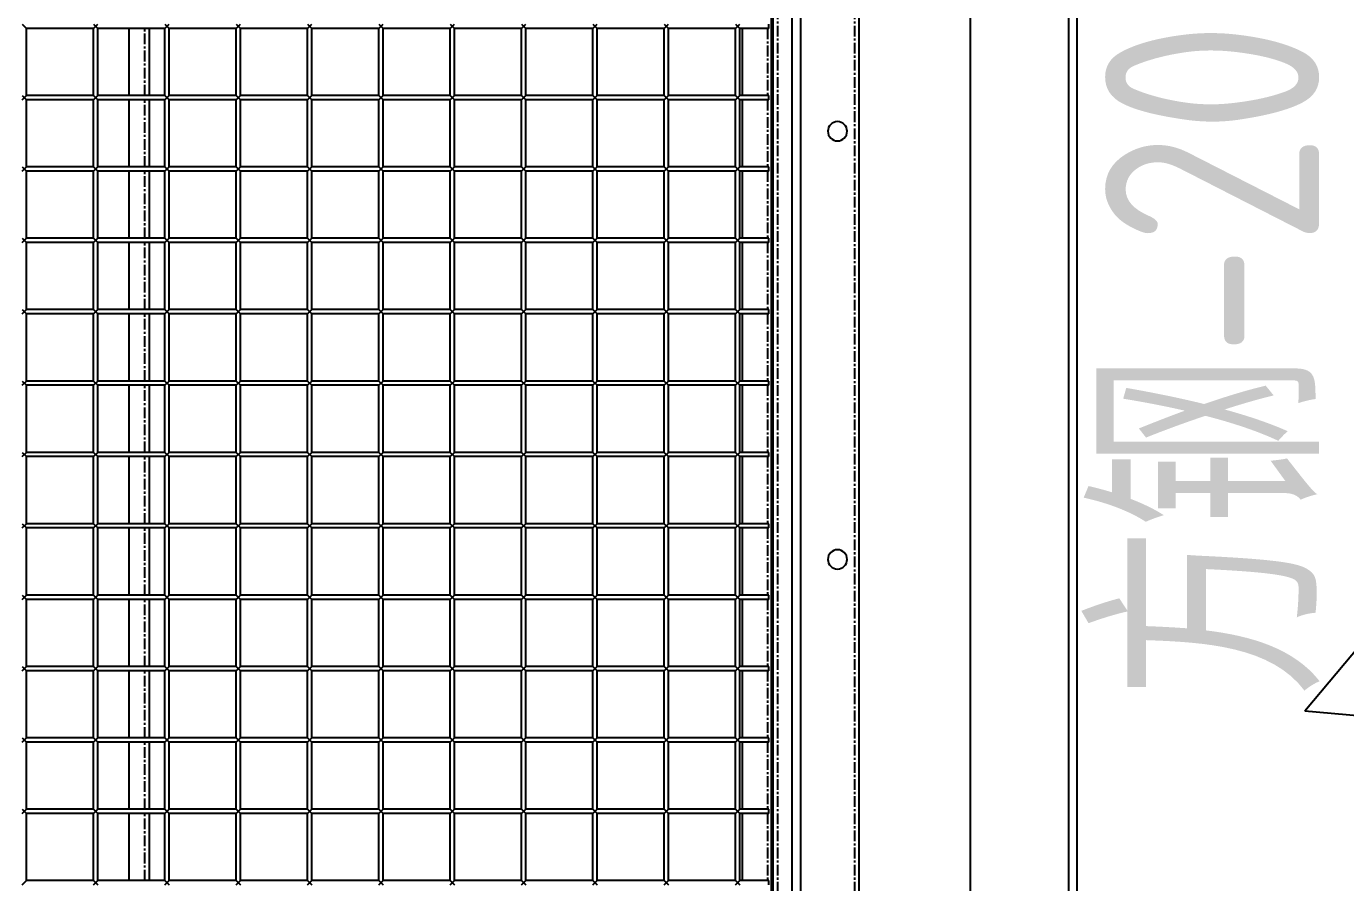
# Model space of a CAD drawing. Header units: millimetres. Extents: x -198529 to 244266, y -64 to 158464.
# Drawn here: x -167732 to -166808, y 107524 to 108124 of the extents above; entities that cross this region are included whole.
import ezdxf

# ---------------------------------------------------------------- set-up
doc = ezdxf.new("R2010")
doc.units = ezdxf.units.MM
doc.linetypes.add('CENTER', pattern=[12, 7.5, -1.5, 1.5, -1.5])
for name, color, linetype in [('0-DCC', 30, 'Continuous'), ('0-DCC-STRUC-T', 4, 'Continuous'), ('COIL-BANK', 8, 'Continuous'), ('K-CEIL-DCC-RACK', 10, 'Continuous')]:
    doc.layers.add(name, color=color, linetype=linetype)
doc.styles.add('EDRI-COM', font='tssdeng.shx', dxfattribs={"width": 0.8, "bigfont": 'hztxt.shx'})

# ---------------------------------------------------------------- blocks, each defined once
blk = doc.blocks.new('DCC2850x1800(右)')
at = {"color": 0, "linetype": 'Continuous'}
for p, q in [((62906, -72678.48), (62906, -74478.48)), ((62966, -74478.48), (62966, -72678.48)), ((62967.5, -72730.88), (62967.5, -74426.08)), ((62969, -73256.48), (62969, -73253.48)), ((62969, -73256.48), (62989.5, -73256.48)), ((62987.5, -73303.48), (62987.5, -73256.48)), ((62992.5, -73256.48), (62989.5, -73253.48)), ((62992.5, -73253.48), (62989.5, -73256.48)), ((62989.5, -73303.48), (62989.5, -73256.48)), ((62992.5, -73303.48), (62992.5, -73256.48)), ((62992.5, -73256.48), (63039.5, -73256.48)), ((63042.5, -73256.48), (63039.5, -73253.48)), ((63042.5, -73253.48), (63039.5, -73256.48)), ((63039.5, -73303.48), (63039.5, -73256.48)), ((63042.5, -73256.48), (63089.5, -73256.48)), ((63042.5, -73303.48), (63042.5, -73256.48)), ((63092.5, -73256.48), (63089.5, -73253.48)), ((63092.5, -73253.48), (63089.5, -73256.48)), ((63089.5, -73303.48), (63089.5, -73256.48)), ((63092.5, -73256.48), (63139.5, -73256.48)), ((63092.5, -73303.48), (63092.5, -73256.48)), ((63142.5, -73256.48), (63139.5, -73253.48)), ((63142.5, -73253.48), (63139.5, -73256.48)), ((63139.5, -73303.48), (63139.5, -73256.48)), ((63142.5, -73256.48), (63189.5, -73256.48)), ((63142.5, -73303.48), (63142.5, -73256.48)), ((63192.5, -73256.48), (63189.5, -73253.48)), ((63192.5, -73253.48), (63189.5, -73256.48)), ((63189.5, -73303.48), (63189.5, -73256.48)), ((63192.5, -73256.48), (63239.5, -73256.48)), ((63192.5, -73303.48), (63192.5, -73256.48)), ((63242.5, -73256.48), (63239.5, -73253.48)), ((63242.5, -73253.48), (63239.5, -73256.48)), ((63239.5, -73303.48), (63239.5, -73256.48)), ((63242.5, -73256.48), (63289.5, -73256.48)), ((63242.5, -73303.48), (63242.5, -73256.48)), ((63292.5, -73256.48), (63289.5, -73253.48)), ((63292.5, -73253.48), (63289.5, -73256.48)), ((63289.5, -73303.48), (63289.5, -73256.48)), ((63292.5, -73256.48), (63339.5, -73256.48)), ((63292.5, -73303.48), (63292.5, -73256.48)), ((63342.5, -73256.48), (63339.5, -73253.48)), ((63342.5, -73253.48), (63339.5, -73256.48)), ((63339.5, -73303.48), (63339.5, -73256.48)), ((63342.5, -73256.48), (63389.5, -73256.48)), ((63342.5, -73303.48), (63342.5, -73256.48)), ((63392.5, -73256.48), (63389.5, -73253.48)), ((63392.5, -73253.48), (63389.5, -73256.48)), ((63389.5, -73303.48), (63389.5, -73256.48)), ((63392.5, -73256.48), (63439.5, -73256.48)), ((63392.5, -73303.48), (63392.5, -73256.48)), ((63403.5, -73256.48), (63403.5, -73303.48)), ((63417.5, -73303.48), (63417.5, -73256.48)), ((63442.5, -73256.48), (63439.5, -73253.48)), ((63442.5, -73253.48), (63439.5, -73256.48)), ((63439.5, -73303.48), (63439.5, -73256.48)), ((63442.5, -73256.48), (63489.5, -73256.48)), ((63442.5, -73303.48), (63442.5, -73256.48)), ((63492.5, -73253.48), (63489.5, -73256.48)), ((63489.5, -73303.48), (63489.5, -73256.48)), ((62969, -73303.48), (62989.5, -73303.48)), ((62969, -73306.48), (62969, -73303.48)), ((62969, -73306.48), (62989.5, -73306.48)), ((62987.5, -73353.48), (62987.5, -73306.48)), ((62992.5, -73306.48), (62989.5, -73303.48)), ((62992.5, -73303.48), (62989.5, -73306.48)), ((62989.5, -73353.48), (62989.5, -73306.48)), ((62992.5, -73303.48), (63039.5, -73303.48)), ((62992.5, -73353.48), (62992.5, -73306.48)), ((62992.5, -73306.48), (63039.5, -73306.48)), ((63042.5, -73306.48), (63039.5, -73303.48)), ((63042.5, -73303.48), (63039.5, -73306.48)), ((63039.5, -73353.48), (63039.5, -73306.48)), ((63042.5, -73303.48), (63089.5, -73303.48)), ((63042.5, -73306.48), (63089.5, -73306.48)), ((63042.5, -73353.48), (63042.5, -73306.48)), ((63092.5, -73306.48), (63089.5, -73303.48)), ((63092.5, -73303.48), (63089.5, -73306.48)), ((63089.5, -73353.48), (63089.5, -73306.48)), ((63092.5, -73303.48), (63139.5, -73303.48)), ((63092.5, -73306.48), (63139.5, -73306.48)), ((63092.5, -73353.48), (63092.5, -73306.48)), ((63142.5, -73306.48), (63139.5, -73303.48)), ((63142.5, -73303.48), (63139.5, -73306.48)), ((63139.5, -73353.48), (63139.5, -73306.48)), ((63142.5, -73303.48), (63189.5, -73303.48)), ((63142.5, -73306.48), (63189.5, -73306.48)), ((63142.5, -73353.48), (63142.5, -73306.48)), ((63192.5, -73306.48), (63189.5, -73303.48)), ((63192.5, -73303.48), (63189.5, -73306.48)), ((63189.5, -73353.48), (63189.5, -73306.48)), ((63192.5, -73303.48), (63239.5, -73303.48)), ((63192.5, -73306.48), (63239.5, -73306.48)), ((63192.5, -73353.48), (63192.5, -73306.48)), ((63242.5, -73306.48), (63239.5, -73303.48)), ((63242.5, -73303.48), (63239.5, -73306.48)), ((63239.5, -73353.48), (63239.5, -73306.48)), ((63242.5, -73303.48), (63289.5, -73303.48)), ((63242.5, -73306.48), (63289.5, -73306.48)), ((63242.5, -73353.48), (63242.5, -73306.48)), ((63292.5, -73306.48), (63289.5, -73303.48)), ((63292.5, -73303.48), (63289.5, -73306.48)), ((63289.5, -73353.48), (63289.5, -73306.48)), ((63292.5, -73303.48), (63339.5, -73303.48)), ((63292.5, -73306.48), (63339.5, -73306.48)), ((63292.5, -73353.48), (63292.5, -73306.48)), ((63342.5, -73306.48), (63339.5, -73303.48)), ((63342.5, -73303.48), (63339.5, -73306.48)), ((63339.5, -73353.48), (63339.5, -73306.48)), ((63342.5, -73303.48), (63389.5, -73303.48)), ((63342.5, -73306.48), (63389.5, -73306.48)), ((63342.5, -73353.48), (63342.5, -73306.48)), ((63392.5, -73306.48), (63389.5, -73303.48)), ((63392.5, -73303.48), (63389.5, -73306.48)), ((63389.5, -73353.48), (63389.5, -73306.48)), ((63392.5, -73303.48), (63439.5, -73303.48)), ((63392.5, -73306.48), (63439.5, -73306.48)), ((63392.5, -73353.48), (63392.5, -73306.48)), ((63403.5, -73306.48), (63403.5, -73353.48)), ((63417.5, -73353.48), (63417.5, -73306.48)), ((63442.5, -73306.48), (63439.5, -73303.48)), ((63442.5, -73303.48), (63439.5, -73306.48)), ((63439.5, -73353.48), (63439.5, -73306.48)), ((63442.5, -73303.48), (63489.5, -73303.48)), ((63442.5, -73306.48), (63489.5, -73306.48)), ((63442.5, -73353.48), (63442.5, -73306.48)), ((63492.5, -73306.48), (63489.5, -73303.48)), ((63492.5, -73303.48), (63489.5, -73306.48)), ((63489.5, -73353.48), (63489.5, -73306.48)), ((62969, -73353.48), (62989.5, -73353.48)), ((62969, -73356.48), (62969, -73353.48)), ((62969, -73356.48), (62989.5, -73356.48)), ((62987.5, -73403.48), (62987.5, -73356.48)), ((62992.5, -73356.48), (62989.5, -73353.48)), ((62992.5, -73353.48), (62989.5, -73356.48)), ((62989.5, -73403.48), (62989.5, -73356.48)), ((62992.5, -73353.48), (63039.5, -73353.48)), ((62992.5, -73403.48), (62992.5, -73356.48)), ((62992.5, -73356.48), (63039.5, -73356.48)), ((63042.5, -73356.48), (63039.5, -73353.48)), ((63042.5, -73353.48), (63039.5, -73356.48)), ((63039.5, -73403.48), (63039.5, -73356.48)), ((63042.5, -73353.48), (63089.5, -73353.48)), ((63042.5, -73356.48), (63089.5, -73356.48)), ((63042.5, -73403.48), (63042.5, -73356.48)), ((63092.5, -73356.48), (63089.5, -73353.48)), ((63092.5, -73353.48), (63089.5, -73356.48)), ((63089.5, -73403.48), (63089.5, -73356.48)), ((63092.5, -73353.48), (63139.5, -73353.48)), ((63092.5, -73356.48), (63139.5, -73356.48)), ((63092.5, -73403.48), (63092.5, -73356.48)), ((63142.5, -73356.48), (63139.5, -73353.48)), ((63142.5, -73353.48), (63139.5, -73356.48)), ((63139.5, -73403.48), (63139.5, -73356.48)), ((63142.5, -73353.48), (63189.5, -73353.48)), ((63142.5, -73356.48), (63189.5, -73356.48)), ((63142.5, -73403.48), (63142.5, -73356.48)), ((63192.5, -73353.48), (63189.5, -73356.48)), ((63192.5, -73356.48), (63189.5, -73353.48)), ((63189.5, -73403.48), (63189.5, -73356.48)), ((63192.5, -73353.48), (63239.5, -73353.48)), ((63192.5, -73356.48), (63239.5, -73356.48)), ((63192.5, -73403.48), (63192.5, -73356.48)), ((63242.5, -73356.48), (63239.5, -73353.48)), ((63242.5, -73353.48), (63239.5, -73356.48)), ((63239.5, -73403.48), (63239.5, -73356.48)), ((63242.5, -73353.48), (63289.5, -73353.48)), ((63242.5, -73356.48), (63289.5, -73356.48)), ((63242.5, -73403.48), (63242.5, -73356.48)), ((63292.5, -73356.48), (63289.5, -73353.48)), ((63292.5, -73353.48), (63289.5, -73356.48)), ((63289.5, -73403.48), (63289.5, -73356.48)), ((63292.5, -73353.48), (63339.5, -73353.48)), ((63292.5, -73356.48), (63339.5, -73356.48)), ((63292.5, -73403.48), (63292.5, -73356.48)), ((63342.5, -73356.48), (63339.5, -73353.48)), ((63342.5, -73353.48), (63339.5, -73356.48)), ((63339.5, -73403.48), (63339.5, -73356.48)), ((63342.5, -73353.48), (63389.5, -73353.48)), ((63342.5, -73356.48), (63389.5, -73356.48)), ((63342.5, -73403.48), (63342.5, -73356.48)), ((63392.5, -73353.48), (63389.5, -73356.48)), ((63392.5, -73356.48), (63389.5, -73353.48)), ((63389.5, -73403.48), (63389.5, -73356.48)), ((63392.5, -73353.48), (63439.5, -73353.48)), ((63392.5, -73356.48), (63439.5, -73356.48)), ((63392.5, -73403.48), (63392.5, -73356.48)), ((63403.5, -73356.48), (63403.5, -73403.48)), ((63417.5, -73403.48), (63417.5, -73356.48)), ((63442.5, -73356.48), (63439.5, -73353.48)), ((63442.5, -73353.48), (63439.5, -73356.48)), ((63439.5, -73403.48), (63439.5, -73356.48)), ((63442.5, -73353.48), (63489.5, -73353.48)), ((63442.5, -73356.48), (63489.5, -73356.48)), ((63442.5, -73403.48), (63442.5, -73356.48)), ((63492.5, -73356.48), (63489.5, -73353.48)), ((63492.5, -73353.48), (63489.5, -73356.48)), ((63489.5, -73403.48), (63489.5, -73356.48)), ((62969, -73403.48), (62989.5, -73403.48)), ((62969, -73406.48), (62969, -73403.48)), ((62969, -73406.48), (62989.5, -73406.48)), ((62987.5, -73453.48), (62987.5, -73406.48)), ((62992.5, -73403.48), (62989.5, -73406.48)), ((62992.5, -73406.48), (62989.5, -73403.48)), ((62989.5, -73453.48), (62989.5, -73406.48)), ((62992.5, -73403.48), (63039.5, -73403.48)), ((62992.5, -73453.48), (62992.5, -73406.48)), ((62992.5, -73406.48), (63039.5, -73406.48)), ((63042.5, -73403.48), (63039.5, -73406.48)), ((63042.5, -73406.48), (63039.5, -73403.48)), ((63039.5, -73453.48), (63039.5, -73406.48)), ((63042.5, -73403.48), (63089.5, -73403.48)), ((63042.5, -73406.48), (63089.5, -73406.48)), ((63042.5, -73453.48), (63042.5, -73406.48)), ((63092.5, -73406.48), (63089.5, -73403.48)), ((63092.5, -73403.48), (63089.5, -73406.48)), ((63089.5, -73453.48), (63089.5, -73406.48)), ((63092.5, -73403.48), (63139.5, -73403.48)), ((63092.5, -73406.48), (63139.5, -73406.48)), ((63092.5, -73453.48), (63092.5, -73406.48)), ((63142.5, -73403.48), (63139.5, -73406.48)), ((63142.5, -73406.48), (63139.5, -73403.48)), ((63139.5, -73453.48), (63139.5, -73406.48)), ((63142.5, -73403.48), (63189.5, -73403.48)), ((63142.5, -73406.48), (63189.5, -73406.48)), ((63142.5, -73453.48), (63142.5, -73406.48)), ((63192.5, -73403.48), (63189.5, -73406.48)), ((63192.5, -73406.48), (63189.5, -73403.48)), ((63189.5, -73453.48), (63189.5, -73406.48)), ((63192.5, -73403.48), (63239.5, -73403.48)), ((63192.5, -73406.48), (63239.5, -73406.48)), ((63192.5, -73453.48), (63192.5, -73406.48)), ((63242.5, -73403.48), (63239.5, -73406.48)), ((63242.5, -73406.48), (63239.5, -73403.48)), ((63239.5, -73453.48), (63239.5, -73406.48)), ((63242.5, -73403.48), (63289.5, -73403.48)), ((63242.5, -73406.48), (63289.5, -73406.48)), ((63242.5, -73453.48), (63242.5, -73406.48)), ((63292.5, -73406.48), (63289.5, -73403.48)), ((63292.5, -73403.48), (63289.5, -73406.48)), ((63289.5, -73453.48), (63289.5, -73406.48)), ((63292.5, -73403.48), (63339.5, -73403.48)), ((63292.5, -73406.48), (63339.5, -73406.48)), ((63292.5, -73453.48), (63292.5, -73406.48)), ((63342.5, -73403.48), (63339.5, -73406.48)), ((63342.5, -73406.48), (63339.5, -73403.48)), ((63339.5, -73453.48), (63339.5, -73406.48)), ((63342.5, -73403.48), (63389.5, -73403.48)), ((63342.5, -73406.48), (63389.5, -73406.48)), ((63342.5, -73453.48), (63342.5, -73406.48)), ((63392.5, -73403.48), (63389.5, -73406.48)), ((63392.5, -73406.48), (63389.5, -73403.48)), ((63389.5, -73453.48), (63389.5, -73406.48)), ((63392.5, -73403.48), (63439.5, -73403.48)), ((63392.5, -73406.48), (63439.5, -73406.48)), ((63392.5, -73453.48), (63392.5, -73406.48)), ((63403.5, -73406.48), (63403.5, -73453.48)), ((63417.5, -73453.48), (63417.5, -73406.48)), ((63442.5, -73403.48), (63439.5, -73406.48)), ((63442.5, -73406.48), (63439.5, -73403.48)), ((63439.5, -73453.48), (63439.5, -73406.48)), ((63442.5, -73403.48), (63489.5, -73403.48)), ((63442.5, -73406.48), (63489.5, -73406.48)), ((63442.5, -73453.48), (63442.5, -73406.48)), ((63492.5, -73406.48), (63489.5, -73403.48)), ((63492.5, -73403.48), (63489.5, -73406.48)), ((63489.5, -73453.48), (63489.5, -73406.48)), ((62969, -73453.48), (62989.5, -73453.48)), ((62969, -73456.48), (62969, -73453.48)), ((62992.5, -73453.48), (62989.5, -73456.48)), ((62992.5, -73456.48), (62989.5, -73453.48)), ((62992.5, -73453.48), (63039.5, -73453.48)), ((63042.5, -73453.48), (63039.5, -73456.48)), ((63042.5, -73456.48), (63039.5, -73453.48)), ((63042.5, -73453.48), (63089.5, -73453.48)), ((63092.5, -73453.48), (63089.5, -73456.48)), ((63092.5, -73456.48), (63089.5, -73453.48)), ((63092.5, -73453.48), (63139.5, -73453.48)), ((63142.5, -73453.48), (63139.5, -73456.48)), ((63142.5, -73456.48), (63139.5, -73453.48)), ((63142.5, -73453.48), (63189.5, -73453.48)), ((63192.5, -73453.48), (63189.5, -73456.48)), ((63192.5, -73456.48), (63189.5, -73453.48)), ((63192.5, -73453.48), (63239.5, -73453.48)), ((63242.5, -73453.48), (63239.5, -73456.48)), ((63242.5, -73456.48), (63239.5, -73453.48)), ((63242.5, -73453.48), (63289.5, -73453.48)), ((63292.5, -73453.48), (63289.5, -73456.48)), ((63292.5, -73456.48), (63289.5, -73453.48)), ((63292.5, -73453.48), (63339.5, -73453.48)), ((63342.5, -73453.48), (63339.5, -73456.48)), ((63342.5, -73456.48), (63339.5, -73453.48)), ((63342.5, -73453.48), (63389.5, -73453.48)), ((63392.5, -73453.48), (63389.5, -73456.48)), ((63392.5, -73456.48), (63389.5, -73453.48)), ((63392.5, -73453.48), (63439.5, -73453.48)), ((63442.5, -73453.48), (63439.5, -73456.48)), ((63442.5, -73456.48), (63439.5, -73453.48)), ((63442.5, -73453.48), (63489.5, -73453.48)), ((63492.5, -73453.48), (63489.5, -73456.48)), ((63492.5, -73456.48), (63489.5, -73453.48)), ((62969, -73456.48), (62989.5, -73456.48)), ((62987.5, -73503.48), (62987.5, -73456.48)), ((62989.5, -73503.48), (62989.5, -73456.48)), ((62992.5, -73503.48), (62992.5, -73456.48)), ((62992.5, -73456.48), (63039.5, -73456.48)), ((63039.5, -73503.48), (63039.5, -73456.48)), ((63042.5, -73456.48), (63089.5, -73456.48)), ((63042.5, -73503.48), (63042.5, -73456.48)), ((63089.5, -73503.48), (63089.5, -73456.48)), ((63092.5, -73456.48), (63139.5, -73456.48)), ((63092.5, -73503.48), (63092.5, -73456.48)), ((63139.5, -73503.48), (63139.5, -73456.48)), ((63142.5, -73456.48), (63189.5, -73456.48)), ((63142.5, -73503.48), (63142.5, -73456.48)), ((63189.5, -73503.48), (63189.5, -73456.48)), ((63192.5, -73456.48), (63239.5, -73456.48)), ((63192.5, -73503.48), (63192.5, -73456.48)), ((63239.5, -73503.48), (63239.5, -73456.48)), ((63242.5, -73456.48), (63289.5, -73456.48)), ((63242.5, -73503.48), (63242.5, -73456.48)), ((63289.5, -73503.48), (63289.5, -73456.48)), ((63292.5, -73456.48), (63339.5, -73456.48)), ((63292.5, -73503.48), (63292.5, -73456.48)), ((63339.5, -73503.48), (63339.5, -73456.48)), ((63342.5, -73456.48), (63389.5, -73456.48)), ((63342.5, -73503.48), (63342.5, -73456.48)), ((63389.5, -73503.48), (63389.5, -73456.48)), ((63392.5, -73456.48), (63439.5, -73456.48)), ((63392.5, -73503.48), (63392.5, -73456.48)), ((63403.5, -73456.48), (63403.5, -73503.48)), ((63417.5, -73503.48), (63417.5, -73456.48)), ((63439.5, -73503.48), (63439.5, -73456.48)), ((63442.5, -73456.48), (63489.5, -73456.48)), ((63442.5, -73503.48), (63442.5, -73456.48)), ((63489.5, -73503.48), (63489.5, -73456.48)), ((62969, -73503.48), (62989.5, -73503.48)), ((62969, -73506.48), (62969, -73503.48)), ((62969, -73506.48), (62989.5, -73506.48)), ((62987.5, -73553.48), (62987.5, -73506.48)), ((62992.5, -73503.48), (62989.5, -73506.48)), ((62992.5, -73506.48), (62989.5, -73503.48)), ((62989.5, -73553.48), (62989.5, -73506.48)), ((62992.5, -73503.48), (63039.5, -73503.48)), ((62992.5, -73553.48), (62992.5, -73506.48)), ((62992.5, -73506.48), (63039.5, -73506.48)), ((63042.5, -73503.48), (63039.5, -73506.48)), ((63042.5, -73506.48), (63039.5, -73503.48)), ((63039.5, -73553.48), (63039.5, -73506.48)), ((63042.5, -73503.48), (63089.5, -73503.48)), ((63042.5, -73506.48), (63089.5, -73506.48)), ((63042.5, -73553.48), (63042.5, -73506.48)), ((63092.5, -73503.48), (63089.5, -73506.48)), ((63092.5, -73506.48), (63089.5, -73503.48)), ((63089.5, -73553.48), (63089.5, -73506.48)), ((63092.5, -73503.48), (63139.5, -73503.48)), ((63092.5, -73506.48), (63139.5, -73506.48)), ((63092.5, -73553.48), (63092.5, -73506.48)), ((63142.5, -73503.48), (63139.5, -73506.48)), ((63142.5, -73506.48), (63139.5, -73503.48)), ((63139.5, -73553.48), (63139.5, -73506.48)), ((63142.5, -73503.48), (63189.5, -73503.48)), ((63142.5, -73506.48), (63189.5, -73506.48)), ((63142.5, -73553.48), (63142.5, -73506.48)), ((63192.5, -73503.48), (63189.5, -73506.48)), ((63192.5, -73506.48), (63189.5, -73503.48)), ((63189.5, -73553.48), (63189.5, -73506.48)), ((63192.5, -73503.48), (63239.5, -73503.48)), ((63192.5, -73506.48), (63239.5, -73506.48)), ((63192.5, -73553.48), (63192.5, -73506.48)), ((63242.5, -73503.48), (63239.5, -73506.48)), ((63242.5, -73506.48), (63239.5, -73503.48)), ((63239.5, -73553.48), (63239.5, -73506.48)), ((63242.5, -73503.48), (63289.5, -73503.48)), ((63242.5, -73506.48), (63289.5, -73506.48)), ((63242.5, -73553.48), (63242.5, -73506.48)), ((63292.5, -73503.48), (63289.5, -73506.48)), ((63292.5, -73506.48), (63289.5, -73503.48)), ((63289.5, -73553.48), (63289.5, -73506.48)), ((63292.5, -73503.48), (63339.5, -73503.48)), ((63292.5, -73506.48), (63339.5, -73506.48)), ((63292.5, -73553.48), (63292.5, -73506.48)), ((63342.5, -73503.48), (63339.5, -73506.48)), ((63342.5, -73506.48), (63339.5, -73503.48)), ((63339.5, -73553.48), (63339.5, -73506.48)), ((63342.5, -73503.48), (63389.5, -73503.48)), ((63342.5, -73506.48), (63389.5, -73506.48)), ((63342.5, -73553.48), (63342.5, -73506.48)), ((63392.5, -73503.48), (63389.5, -73506.48)), ((63392.5, -73506.48), (63389.5, -73503.48)), ((63389.5, -73553.48), (63389.5, -73506.48)), ((63392.5, -73503.48), (63439.5, -73503.48)), ((63392.5, -73506.48), (63439.5, -73506.48)), ((63392.5, -73553.48), (63392.5, -73506.48)), ((63403.5, -73506.48), (63403.5, -73553.48)), ((63417.5, -73553.48), (63417.5, -73506.48)), ((63442.5, -73503.48), (63439.5, -73506.48)), ((63442.5, -73506.48), (63439.5, -73503.48)), ((63439.5, -73553.48), (63439.5, -73506.48)), ((63442.5, -73503.48), (63489.5, -73503.48)), ((63442.5, -73506.48), (63489.5, -73506.48)), ((63442.5, -73553.48), (63442.5, -73506.48)), ((63492.5, -73503.48), (63489.5, -73506.48)), ((63492.5, -73506.48), (63489.5, -73503.48)), ((63489.5, -73553.48), (63489.5, -73506.48)), ((62969, -73553.48), (62989.5, -73553.48)), ((62969, -73556.48), (62969, -73553.48)), ((62992.5, -73553.48), (62989.5, -73556.48)), ((62992.5, -73556.48), (62989.5, -73553.48)), ((62992.5, -73553.48), (63039.5, -73553.48)), ((63042.5, -73553.48), (63039.5, -73556.48)), ((63042.5, -73556.48), (63039.5, -73553.48)), ((63042.5, -73553.48), (63089.5, -73553.48)), ((63092.5, -73553.48), (63089.5, -73556.48)), ((63092.5, -73556.48), (63089.5, -73553.48)), ((63092.5, -73553.48), (63139.5, -73553.48)), ((63142.5, -73553.48), (63139.5, -73556.48)), ((63142.5, -73556.48), (63139.5, -73553.48)), ((63142.5, -73553.48), (63189.5, -73553.48)), ((63192.5, -73553.48), (63189.5, -73556.48)), ((63192.5, -73556.48), (63189.5, -73553.48)), ((63192.5, -73553.48), (63239.5, -73553.48)), ((63242.5, -73553.48), (63239.5, -73556.48)), ((63242.5, -73556.48), (63239.5, -73553.48)), ((63242.5, -73553.48), (63289.5, -73553.48)), ((63292.5, -73553.48), (63289.5, -73556.48)), ((63292.5, -73556.48), (63289.5, -73553.48)), ((63292.5, -73553.48), (63339.5, -73553.48)), ((63342.5, -73553.48), (63339.5, -73556.48)), ((63342.5, -73556.48), (63339.5, -73553.48)), ((63342.5, -73553.48), (63389.5, -73553.48)), ((63392.5, -73553.48), (63389.5, -73556.48)), ((63392.5, -73556.48), (63389.5, -73553.48)), ((63392.5, -73553.48), (63439.5, -73553.48)), ((63442.5, -73553.48), (63439.5, -73556.48)), ((63442.5, -73556.48), (63439.5, -73553.48)), ((63442.5, -73553.48), (63489.5, -73553.48)), ((63492.5, -73553.48), (63489.5, -73556.48)), ((63492.5, -73556.48), (63489.5, -73553.48)), ((62969, -73556.48), (62989.5, -73556.48)), ((62987.5, -73603.48), (62987.5, -73556.48)), ((62989.5, -73603.48), (62989.5, -73556.48)), ((62992.5, -73603.48), (62992.5, -73556.48)), ((62992.5, -73556.48), (63039.5, -73556.48)), ((63039.5, -73603.48), (63039.5, -73556.48)), ((63042.5, -73556.48), (63089.5, -73556.48)), ((63042.5, -73603.48), (63042.5, -73556.48)), ((63089.5, -73603.48), (63089.5, -73556.48)), ((63092.5, -73556.48), (63139.5, -73556.48)), ((63092.5, -73603.48), (63092.5, -73556.48)), ((63139.5, -73603.48), (63139.5, -73556.48)), ((63142.5, -73556.48), (63189.5, -73556.48)), ((63142.5, -73603.48), (63142.5, -73556.48)), ((63189.5, -73603.48), (63189.5, -73556.48)), ((63192.5, -73556.48), (63239.5, -73556.48)), ((63192.5, -73603.48), (63192.5, -73556.48)), ((63239.5, -73603.48), (63239.5, -73556.48)), ((63242.5, -73556.48), (63289.5, -73556.48)), ((63242.5, -73603.48), (63242.5, -73556.48)), ((63289.5, -73603.48), (63289.5, -73556.48)), ((63292.5, -73556.48), (63339.5, -73556.48)), ((63292.5, -73603.48), (63292.5, -73556.48)), ((63339.5, -73603.48), (63339.5, -73556.48)), ((63342.5, -73556.48), (63389.5, -73556.48)), ((63342.5, -73603.48), (63342.5, -73556.48)), ((63389.5, -73603.48), (63389.5, -73556.48)), ((63392.5, -73556.48), (63439.5, -73556.48)), ((63392.5, -73603.48), (63392.5, -73556.48)), ((63403.5, -73556.48), (63403.5, -73603.48)), ((63417.5, -73603.48), (63417.5, -73556.48)), ((63439.5, -73603.48), (63439.5, -73556.48)), ((63442.5, -73556.48), (63489.5, -73556.48)), ((63442.5, -73603.48), (63442.5, -73556.48)), ((63489.5, -73603.48), (63489.5, -73556.48)), ((62969, -73603.48), (62989.5, -73603.48)), ((62969, -73606.48), (62969, -73603.48)), ((62969, -73606.48), (62989.5, -73606.48)), ((62987.5, -73653.48), (62987.5, -73606.48)), ((62992.5, -73603.48), (62989.5, -73606.48)), ((62992.5, -73606.48), (62989.5, -73603.48)), ((62989.5, -73653.48), (62989.5, -73606.48)), ((62992.5, -73603.48), (63039.5, -73603.48)), ((62992.5, -73653.48), (62992.5, -73606.48)), ((62992.5, -73606.48), (63039.5, -73606.48)), ((63042.5, -73603.48), (63039.5, -73606.48)), ((63042.5, -73606.48), (63039.5, -73603.48)), ((63039.5, -73653.48), (63039.5, -73606.48)), ((63042.5, -73603.48), (63089.5, -73603.48)), ((63042.5, -73606.48), (63089.5, -73606.48)), ((63042.5, -73653.48), (63042.5, -73606.48)), ((63092.5, -73603.48), (63089.5, -73606.48)), ((63092.5, -73606.48), (63089.5, -73603.48)), ((63089.5, -73653.48), (63089.5, -73606.48)), ((63092.5, -73603.48), (63139.5, -73603.48)), ((63092.5, -73606.48), (63139.5, -73606.48)), ((63092.5, -73653.48), (63092.5, -73606.48)), ((63142.5, -73603.48), (63139.5, -73606.48)), ((63142.5, -73606.48), (63139.5, -73603.48)), ((63139.5, -73653.48), (63139.5, -73606.48)), ((63142.5, -73603.48), (63189.5, -73603.48)), ((63142.5, -73606.48), (63189.5, -73606.48)), ((63142.5, -73653.48), (63142.5, -73606.48)), ((63192.5, -73603.48), (63189.5, -73606.48)), ((63192.5, -73606.48), (63189.5, -73603.48)), ((63189.5, -73653.48), (63189.5, -73606.48)), ((63192.5, -73603.48), (63239.5, -73603.48)), ((63192.5, -73606.48), (63239.5, -73606.48)), ((63192.5, -73653.48), (63192.5, -73606.48)), ((63242.5, -73603.48), (63239.5, -73606.48)), ((63242.5, -73606.48), (63239.5, -73603.48)), ((63239.5, -73653.48), (63239.5, -73606.48)), ((63242.5, -73603.48), (63289.5, -73603.48)), ((63242.5, -73606.48), (63289.5, -73606.48)), ((63242.5, -73653.48), (63242.5, -73606.48)), ((63292.5, -73603.48), (63289.5, -73606.48)), ((63292.5, -73606.48), (63289.5, -73603.48)), ((63289.5, -73653.48), (63289.5, -73606.48)), ((63292.5, -73603.48), (63339.5, -73603.48)), ((63292.5, -73606.48), (63339.5, -73606.48)), ((63292.5, -73653.48), (63292.5, -73606.48)), ((63342.5, -73603.48), (63339.5, -73606.48)), ((63342.5, -73606.48), (63339.5, -73603.48)), ((63339.5, -73653.48), (63339.5, -73606.48)), ((63342.5, -73603.48), (63389.5, -73603.48)), ((63342.5, -73606.48), (63389.5, -73606.48)), ((63342.5, -73653.48), (63342.5, -73606.48)), ((63392.5, -73603.48), (63389.5, -73606.48)), ((63392.5, -73606.48), (63389.5, -73603.48)), ((63389.5, -73653.48), (63389.5, -73606.48)), ((63392.5, -73603.48), (63439.5, -73603.48)), ((63392.5, -73606.48), (63439.5, -73606.48)), ((63392.5, -73653.48), (63392.5, -73606.48)), ((63403.5, -73606.48), (63403.5, -73653.48)), ((63417.5, -73653.48), (63417.5, -73606.48)), ((63442.5, -73603.48), (63439.5, -73606.48)), ((63442.5, -73606.48), (63439.5, -73603.48)), ((63439.5, -73653.48), (63439.5, -73606.48)), ((63442.5, -73603.48), (63489.5, -73603.48)), ((63442.5, -73606.48), (63489.5, -73606.48)), ((63442.5, -73653.48), (63442.5, -73606.48)), ((63492.5, -73603.48), (63489.5, -73606.48)), ((63492.5, -73606.48), (63489.5, -73603.48)), ((63489.5, -73653.48), (63489.5, -73606.48)), ((62969, -73653.48), (62989.5, -73653.48)), ((62969, -73656.48), (62969, -73653.48)), ((62969, -73656.48), (62989.5, -73656.48)), ((62987.5, -73703.48), (62987.5, -73656.48)), ((62992.5, -73653.48), (62989.5, -73656.48)), ((62992.5, -73656.48), (62989.5, -73653.48)), ((62989.5, -73703.48), (62989.5, -73656.48)), ((62992.5, -73653.48), (63039.5, -73653.48)), ((62992.5, -73703.48), (62992.5, -73656.48)), ((62992.5, -73656.48), (63039.5, -73656.48)), ((63042.5, -73653.48), (63039.5, -73656.48)), ((63042.5, -73656.48), (63039.5, -73653.48)), ((63039.5, -73703.48), (63039.5, -73656.48)), ((63042.5, -73653.48), (63089.5, -73653.48)), ((63042.5, -73656.48), (63089.5, -73656.48)), ((63042.5, -73703.48), (63042.5, -73656.48)), ((63092.5, -73653.48), (63089.5, -73656.48)), ((63092.5, -73656.48), (63089.5, -73653.48)), ((63089.5, -73703.48), (63089.5, -73656.48)), ((63092.5, -73653.48), (63139.5, -73653.48)), ((63092.5, -73656.48), (63139.5, -73656.48)), ((63092.5, -73703.48), (63092.5, -73656.48)), ((63142.5, -73653.48), (63139.5, -73656.48)), ((63142.5, -73656.48), (63139.5, -73653.48)), ((63139.5, -73703.48), (63139.5, -73656.48)), ((63142.5, -73653.48), (63189.5, -73653.48)), ((63142.5, -73656.48), (63189.5, -73656.48)), ((63142.5, -73703.48), (63142.5, -73656.48)), ((63192.5, -73653.48), (63189.5, -73656.48)), ((63192.5, -73656.48), (63189.5, -73653.48)), ((63189.5, -73703.48), (63189.5, -73656.48)), ((63192.5, -73653.48), (63239.5, -73653.48)), ((63192.5, -73656.48), (63239.5, -73656.48)), ((63192.5, -73703.48), (63192.5, -73656.48)), ((63242.5, -73653.48), (63239.5, -73656.48)), ((63242.5, -73656.48), (63239.5, -73653.48)), ((63239.5, -73703.48), (63239.5, -73656.48)), ((63242.5, -73653.48), (63289.5, -73653.48)), ((63242.5, -73656.48), (63289.5, -73656.48)), ((63242.5, -73703.48), (63242.5, -73656.48)), ((63292.5, -73653.48), (63289.5, -73656.48)), ((63292.5, -73656.48), (63289.5, -73653.48)), ((63289.5, -73703.48), (63289.5, -73656.48)), ((63292.5, -73653.48), (63339.5, -73653.48)), ((63292.5, -73656.48), (63339.5, -73656.48)), ((63292.5, -73703.48), (63292.5, -73656.48)), ((63342.5, -73653.48), (63339.5, -73656.48)), ((63342.5, -73656.48), (63339.5, -73653.48)), ((63339.5, -73703.48), (63339.5, -73656.48)), ((63342.5, -73653.48), (63389.5, -73653.48)), ((63342.5, -73656.48), (63389.5, -73656.48)), ((63342.5, -73703.48), (63342.5, -73656.48)), ((63392.5, -73653.48), (63389.5, -73656.48)), ((63392.5, -73656.48), (63389.5, -73653.48)), ((63389.5, -73703.48), (63389.5, -73656.48)), ((63392.5, -73653.48), (63439.5, -73653.48)), ((63392.5, -73656.48), (63439.5, -73656.48)), ((63392.5, -73703.48), (63392.5, -73656.48)), ((63403.5, -73656.48), (63403.5, -73703.48)), ((63417.5, -73703.48), (63417.5, -73656.48)), ((63442.5, -73653.48), (63439.5, -73656.48)), ((63442.5, -73656.48), (63439.5, -73653.48)), ((63439.5, -73703.48), (63439.5, -73656.48)), ((63442.5, -73653.48), (63489.5, -73653.48)), ((63442.5, -73656.48), (63489.5, -73656.48)), ((63442.5, -73703.48), (63442.5, -73656.48)), ((63492.5, -73653.48), (63489.5, -73656.48)), ((63492.5, -73656.48), (63489.5, -73653.48)), ((63489.5, -73703.48), (63489.5, -73656.48)), ((62969, -73703.48), (62989.5, -73703.48)), ((62969, -73706.48), (62969, -73703.48)), ((62992.5, -73703.48), (62989.5, -73706.48)), ((62992.5, -73706.48), (62989.5, -73703.48)), ((62992.5, -73703.48), (63039.5, -73703.48)), ((63042.5, -73703.48), (63039.5, -73706.48)), ((63042.5, -73706.48), (63039.5, -73703.48)), ((63042.5, -73703.48), (63089.5, -73703.48)), ((63092.5, -73703.48), (63089.5, -73706.48)), ((63092.5, -73706.48), (63089.5, -73703.48)), ((63092.5, -73703.48), (63139.5, -73703.48)), ((63142.5, -73703.48), (63139.5, -73706.48)), ((63142.5, -73706.48), (63139.5, -73703.48)), ((63142.5, -73703.48), (63189.5, -73703.48)), ((63192.5, -73703.48), (63189.5, -73706.48)), ((63192.5, -73706.48), (63189.5, -73703.48)), ((63192.5, -73703.48), (63239.5, -73703.48)), ((63242.5, -73703.48), (63239.5, -73706.48)), ((63242.5, -73706.48), (63239.5, -73703.48)), ((63242.5, -73703.48), (63289.5, -73703.48)), ((63292.5, -73703.48), (63289.5, -73706.48)), ((63292.5, -73706.48), (63289.5, -73703.48)), ((63292.5, -73703.48), (63339.5, -73703.48)), ((63342.5, -73703.48), (63339.5, -73706.48)), ((63342.5, -73706.48), (63339.5, -73703.48)), ((63342.5, -73703.48), (63389.5, -73703.48)), ((63392.5, -73703.48), (63389.5, -73706.48)), ((63392.5, -73706.48), (63389.5, -73703.48)), ((63392.5, -73703.48), (63439.5, -73703.48)), ((63442.5, -73703.48), (63439.5, -73706.48)), ((63442.5, -73706.48), (63439.5, -73703.48)), ((63442.5, -73703.48), (63489.5, -73703.48)), ((63492.5, -73703.48), (63489.5, -73706.48)), ((63492.5, -73706.48), (63489.5, -73703.48)), ((62969, -73706.48), (62989.5, -73706.48)), ((62987.5, -73753.48), (62987.5, -73706.48)), ((62989.5, -73753.48), (62989.5, -73706.48)), ((62992.5, -73753.48), (62992.5, -73706.48)), ((62992.5, -73706.48), (63039.5, -73706.48)), ((63039.5, -73753.48), (63039.5, -73706.48)), ((63042.5, -73706.48), (63089.5, -73706.48)), ((63042.5, -73753.48), (63042.5, -73706.48)), ((63089.5, -73753.48), (63089.5, -73706.48)), ((63092.5, -73706.48), (63139.5, -73706.48)), ((63092.5, -73753.48), (63092.5, -73706.48)), ((63139.5, -73753.48), (63139.5, -73706.48)), ((63142.5, -73706.48), (63189.5, -73706.48)), ((63142.5, -73753.48), (63142.5, -73706.48)), ((63189.5, -73753.48), (63189.5, -73706.48)), ((63192.5, -73706.48), (63239.5, -73706.48)), ((63192.5, -73753.48), (63192.5, -73706.48)), ((63239.5, -73753.48), (63239.5, -73706.48)), ((63242.5, -73706.48), (63289.5, -73706.48)), ((63242.5, -73753.48), (63242.5, -73706.48)), ((63289.5, -73753.48), (63289.5, -73706.48)), ((63292.5, -73706.48), (63339.5, -73706.48)), ((63292.5, -73753.48), (63292.5, -73706.48)), ((63339.5, -73753.48), (63339.5, -73706.48)), ((63342.5, -73706.48), (63389.5, -73706.48)), ((63342.5, -73753.48), (63342.5, -73706.48)), ((63389.5, -73753.48), (63389.5, -73706.48)), ((63392.5, -73706.48), (63439.5, -73706.48)), ((63392.5, -73753.48), (63392.5, -73706.48)), ((63403.5, -73706.48), (63403.5, -73753.48)), ((63417.5, -73753.48), (63417.5, -73706.48)), ((63439.5, -73753.48), (63439.5, -73706.48)), ((63442.5, -73706.48), (63489.5, -73706.48)), ((63442.5, -73753.48), (63442.5, -73706.48)), ((63489.5, -73753.48), (63489.5, -73706.48)), ((62969, -73753.48), (62989.5, -73753.48)), ((62969, -73756.48), (62969, -73753.48)), ((62969, -73756.48), (62989.5, -73756.48)), ((62987.5, -73803.48), (62987.5, -73756.48)), ((62992.5, -73753.48), (62989.5, -73756.48)), ((62992.5, -73756.48), (62989.5, -73753.48)), ((62989.5, -73803.48), (62989.5, -73756.48)), ((62992.5, -73753.48), (63039.5, -73753.48)), ((62992.5, -73803.48), (62992.5, -73756.48)), ((62992.5, -73756.48), (63039.5, -73756.48)), ((63042.5, -73753.48), (63039.5, -73756.48)), ((63042.5, -73756.48), (63039.5, -73753.48)), ((63039.5, -73803.48), (63039.5, -73756.48)), ((63042.5, -73753.48), (63089.5, -73753.48)), ((63042.5, -73756.48), (63089.5, -73756.48)), ((63042.5, -73803.48), (63042.5, -73756.48)), ((63092.5, -73753.48), (63089.5, -73756.48)), ((63092.5, -73756.48), (63089.5, -73753.48)), ((63089.5, -73803.48), (63089.5, -73756.48)), ((63092.5, -73753.48), (63139.5, -73753.48)), ((63092.5, -73756.48), (63139.5, -73756.48)), ((63092.5, -73803.48), (63092.5, -73756.48)), ((63142.5, -73753.48), (63139.5, -73756.48)), ((63142.5, -73756.48), (63139.5, -73753.48)), ((63139.5, -73803.48), (63139.5, -73756.48)), ((63142.5, -73753.48), (63189.5, -73753.48)), ((63142.5, -73756.48), (63189.5, -73756.48)), ((63142.5, -73803.48), (63142.5, -73756.48)), ((63192.5, -73753.48), (63189.5, -73756.48)), ((63192.5, -73756.48), (63189.5, -73753.48)), ((63189.5, -73803.48), (63189.5, -73756.48)), ((63192.5, -73753.48), (63239.5, -73753.48)), ((63192.5, -73756.48), (63239.5, -73756.48)), ((63192.5, -73803.48), (63192.5, -73756.48)), ((63242.5, -73753.48), (63239.5, -73756.48)), ((63242.5, -73756.48), (63239.5, -73753.48)), ((63239.5, -73803.48), (63239.5, -73756.48)), ((63242.5, -73753.48), (63289.5, -73753.48)), ((63242.5, -73756.48), (63289.5, -73756.48)), ((63242.5, -73803.48), (63242.5, -73756.48)), ((63292.5, -73753.48), (63289.5, -73756.48)), ((63292.5, -73756.48), (63289.5, -73753.48)), ((63289.5, -73803.48), (63289.5, -73756.48)), ((63292.5, -73753.48), (63339.5, -73753.48)), ((63292.5, -73756.48), (63339.5, -73756.48)), ((63292.5, -73803.48), (63292.5, -73756.48)), ((63342.5, -73753.48), (63339.5, -73756.48)), ((63342.5, -73756.48), (63339.5, -73753.48)), ((63339.5, -73803.48), (63339.5, -73756.48)), ((63342.5, -73753.48), (63389.5, -73753.48)), ((63342.5, -73756.48), (63389.5, -73756.48)), ((63342.5, -73803.48), (63342.5, -73756.48)), ((63392.5, -73753.48), (63389.5, -73756.48)), ((63392.5, -73756.48), (63389.5, -73753.48)), ((63389.5, -73803.48), (63389.5, -73756.48)), ((63392.5, -73753.48), (63439.5, -73753.48)), ((63392.5, -73756.48), (63439.5, -73756.48)), ((63392.5, -73803.48), (63392.5, -73756.48)), ((63403.5, -73756.48), (63403.5, -73803.48)), ((63417.5, -73803.48), (63417.5, -73756.48)), ((63442.5, -73753.48), (63439.5, -73756.48)), ((63442.5, -73756.48), (63439.5, -73753.48)), ((63439.5, -73803.48), (63439.5, -73756.48)), ((63442.5, -73753.48), (63489.5, -73753.48)), ((63442.5, -73756.48), (63489.5, -73756.48)), ((63442.5, -73803.48), (63442.5, -73756.48)), ((63492.5, -73753.48), (63489.5, -73756.48)), ((63492.5, -73756.48), (63489.5, -73753.48)), ((63489.5, -73803.48), (63489.5, -73756.48)), ((62969, -73803.48), (62989.5, -73803.48)), ((62969, -73806.48), (62969, -73803.48)), ((62992.5, -73803.48), (62989.5, -73806.48)), ((62992.5, -73806.48), (62989.5, -73803.48)), ((62992.5, -73803.48), (63039.5, -73803.48)), ((63042.5, -73803.48), (63039.5, -73806.48)), ((63042.5, -73806.48), (63039.5, -73803.48)), ((63042.5, -73803.48), (63089.5, -73803.48)), ((63092.5, -73803.48), (63089.5, -73806.48)), ((63092.5, -73806.48), (63089.5, -73803.48)), ((63092.5, -73803.48), (63139.5, -73803.48)), ((63142.5, -73803.48), (63139.5, -73806.48)), ((63142.5, -73806.48), (63139.5, -73803.48)), ((63142.5, -73803.48), (63189.5, -73803.48)), ((63192.5, -73803.48), (63189.5, -73806.48)), ((63192.5, -73806.48), (63189.5, -73803.48)), ((63192.5, -73803.48), (63239.5, -73803.48)), ((63242.5, -73803.48), (63239.5, -73806.48)), ((63242.5, -73806.48), (63239.5, -73803.48)), ((63242.5, -73803.48), (63289.5, -73803.48)), ((63292.5, -73803.48), (63289.5, -73806.48)), ((63292.5, -73806.48), (63289.5, -73803.48)), ((63292.5, -73803.48), (63339.5, -73803.48)), ((63342.5, -73803.48), (63339.5, -73806.48)), ((63342.5, -73806.48), (63339.5, -73803.48)), ((63342.5, -73803.48), (63389.5, -73803.48)), ((63392.5, -73803.48), (63389.5, -73806.48)), ((63392.5, -73806.48), (63389.5, -73803.48)), ((63392.5, -73803.48), (63439.5, -73803.48)), ((63442.5, -73803.48), (63439.5, -73806.48)), ((63442.5, -73806.48), (63439.5, -73803.48)), ((63442.5, -73803.48), (63489.5, -73803.48)), ((63492.5, -73803.48), (63489.5, -73806.48)), ((63492.5, -73806.48), (63489.5, -73803.48)), ((62969, -73806.48), (62989.5, -73806.48)), ((62987.5, -73853.48), (62987.5, -73806.48)), ((62989.5, -73853.48), (62989.5, -73806.48)), ((62992.5, -73853.48), (62992.5, -73806.48)), ((62992.5, -73806.48), (63039.5, -73806.48)), ((63039.5, -73853.48), (63039.5, -73806.48)), ((63042.5, -73806.48), (63089.5, -73806.48)), ((63042.5, -73853.48), (63042.5, -73806.48)), ((63089.5, -73853.48), (63089.5, -73806.48)), ((63092.5, -73806.48), (63139.5, -73806.48)), ((63092.5, -73853.48), (63092.5, -73806.48)), ((63139.5, -73853.48), (63139.5, -73806.48)), ((63142.5, -73806.48), (63189.5, -73806.48)), ((63142.5, -73853.48), (63142.5, -73806.48)), ((63189.5, -73853.48), (63189.5, -73806.48)), ((63192.5, -73806.48), (63239.5, -73806.48)), ((63192.5, -73853.48), (63192.5, -73806.48)), ((63239.5, -73853.48), (63239.5, -73806.48)), ((63242.5, -73806.48), (63289.5, -73806.48)), ((63242.5, -73853.48), (63242.5, -73806.48)), ((63289.5, -73853.48), (63289.5, -73806.48)), ((63292.5, -73806.48), (63339.5, -73806.48)), ((63292.5, -73853.48), (63292.5, -73806.48)), ((63339.5, -73853.48), (63339.5, -73806.48)), ((63342.5, -73806.48), (63389.5, -73806.48)), ((63342.5, -73853.48), (63342.5, -73806.48)), ((63389.5, -73853.48), (63389.5, -73806.48)), ((63392.5, -73806.48), (63439.5, -73806.48)), ((63392.5, -73853.48), (63392.5, -73806.48)), ((63403.5, -73806.48), (63403.5, -73853.48)), ((63417.5, -73853.48), (63417.5, -73806.48)), ((63439.5, -73853.48), (63439.5, -73806.48)), ((63442.5, -73806.48), (63489.5, -73806.48)), ((63442.5, -73853.48), (63442.5, -73806.48)), ((63489.5, -73853.48), (63489.5, -73806.48)), ((62969, -73853.48), (62989.5, -73853.48)), ((62969, -73856.48), (62969, -73853.48)), ((62992.5, -73853.48), (62989.5, -73856.48)), ((62992.5, -73856.48), (62989.5, -73853.48)), ((62992.5, -73853.48), (63039.5, -73853.48)), ((63042.5, -73853.48), (63039.5, -73856.48)), ((63042.5, -73856.48), (63039.5, -73853.48)), ((63042.5, -73853.48), (63089.5, -73853.48)), ((63092.5, -73853.48), (63089.5, -73856.48)), ((63092.5, -73856.48), (63089.5, -73853.48)), ((63092.5, -73853.48), (63139.5, -73853.48)), ((63142.5, -73853.48), (63139.5, -73856.48)), ((63142.5, -73856.48), (63139.5, -73853.48)), ((63142.5, -73853.48), (63189.5, -73853.48)), ((63192.5, -73853.48), (63189.5, -73856.48)), ((63192.5, -73856.48), (63189.5, -73853.48)), ((63192.5, -73853.48), (63239.5, -73853.48)), ((63242.5, -73853.48), (63239.5, -73856.48)), ((63242.5, -73856.48), (63239.5, -73853.48)), ((63242.5, -73853.48), (63289.5, -73853.48)), ((63292.5, -73853.48), (63289.5, -73856.48)), ((63292.5, -73856.48), (63289.5, -73853.48)), ((63292.5, -73853.48), (63339.5, -73853.48)), ((63342.5, -73853.48), (63339.5, -73856.48)), ((63342.5, -73856.48), (63339.5, -73853.48)), ((63342.5, -73853.48), (63389.5, -73853.48)), ((63392.5, -73853.48), (63389.5, -73856.48)), ((63392.5, -73856.48), (63389.5, -73853.48)), ((63392.5, -73853.48), (63439.5, -73853.48)), ((63442.5, -73853.48), (63439.5, -73856.48)), ((63442.5, -73856.48), (63439.5, -73853.48)), ((63442.5, -73853.48), (63489.5, -73853.48)), ((63492.5, -73856.48), (63489.5, -73853.48))]:
    blk.add_line(p, q, dxfattribs=at)
at = {"color": 0, "linetype": 'CENTER'}
for p, q in [((62909, -72678.48), (62909, -74478.48)), ((62963, -72678.48), (62963, -74478.48)), ((62970, -73256.48), (62970, -73303.48)), ((63406.5, -73303.48), (63406.5, -73256.48)), ((62970, -73306.48), (62970, -73353.48)), ((63406.5, -73353.48), (63406.5, -73306.48)), ((62970, -73356.48), (62970, -73403.48)), ((63406.5, -73403.48), (63406.5, -73356.48)), ((62970, -73406.48), (62970, -73453.48)), ((63406.5, -73453.48), (63406.5, -73406.48)), ((62970, -73456.48), (62970, -73503.48)), ((63406.5, -73503.48), (63406.5, -73456.48)), ((62970, -73506.48), (62970, -73553.48)), ((63406.5, -73553.48), (63406.5, -73506.48)), ((62970, -73556.48), (62970, -73603.48)), ((63406.5, -73603.48), (63406.5, -73556.48)), ((62970, -73606.48), (62970, -73653.48)), ((63406.5, -73653.48), (63406.5, -73606.48)), ((62970, -73656.48), (62970, -73703.48)), ((63406.5, -73703.48), (63406.5, -73656.48)), ((62970, -73706.48), (62970, -73753.48)), ((63406.5, -73753.48), (63406.5, -73706.48)), ((62970, -73756.48), (62970, -73803.48)), ((63406.5, -73803.48), (63406.5, -73756.48)), ((62970, -73806.48), (62970, -73853.48)), ((63406.5, -73853.48), (63406.5, -73806.48))]:
    blk.add_line(p, q, dxfattribs=at)
at = {"color": 0, "linetype": 'Continuous'}
for centre in [(62921, -73328.48), (62921, -73628.48)]:
    blk.add_circle(centre, 6.75, dxfattribs=at)

msp = doc.modelspace()

# ---------------------------------------------------------------- hatches: boundary and pattern name
at = {"transparency": 33554687}
h = msp.add_hatch(dxfattribs=at)
h.set_pattern_fill('AR-CONC', color=252, scale=5)
h.paths.add_polyline_path([(-167070.77, 106820.01), (-165820.77, 106820.01), (-165820.77, 112920.01), (-167070.77, 112920.01)])

# ---------------------------------------------------------------- linework, layer by layer
at = {"layer": 'COIL-BANK'}
msp.add_lwpolyline([(-167070.77, 106820.01), (-165820.77, 106820.01), (-165820.77, 112920.01), (-167070.77, 112920.01)], close=True, dxfattribs=at)
at = {"layer": 'K-CEIL-DCC-RACK'}
for points in [[(-167195.66, 106859.53), (-166995.66, 106859.53), (-166995.66, 110690.01), (-167195.66, 110690.01)], [(-167189.66, 106859.53), (-167001.66, 106859.53), (-167001.66, 110690.01), (-167189.66, 110690.01)]]:
    msp.add_lwpolyline(points, close=True, dxfattribs=at)

# ---------------------------------------------------------------- block references
at = {"layer": '0-DCC', "xscale": -1}
msp.add_blockref('DCC2850x1800(右)', (-104242.77, 181378.49), dxfattribs=at)

# ---------------------------------------------------------------- texts
at = {"layer": '0-DCC-STRUC-T', "style": 'EDRI-COM', "width": 0.8}
msp.add_text('方钢-200x6', height=150, rotation=90, dxfattribs=at).set_placement((-166826.17, 107652.5))

doc.saveas('drawing.dxf')
